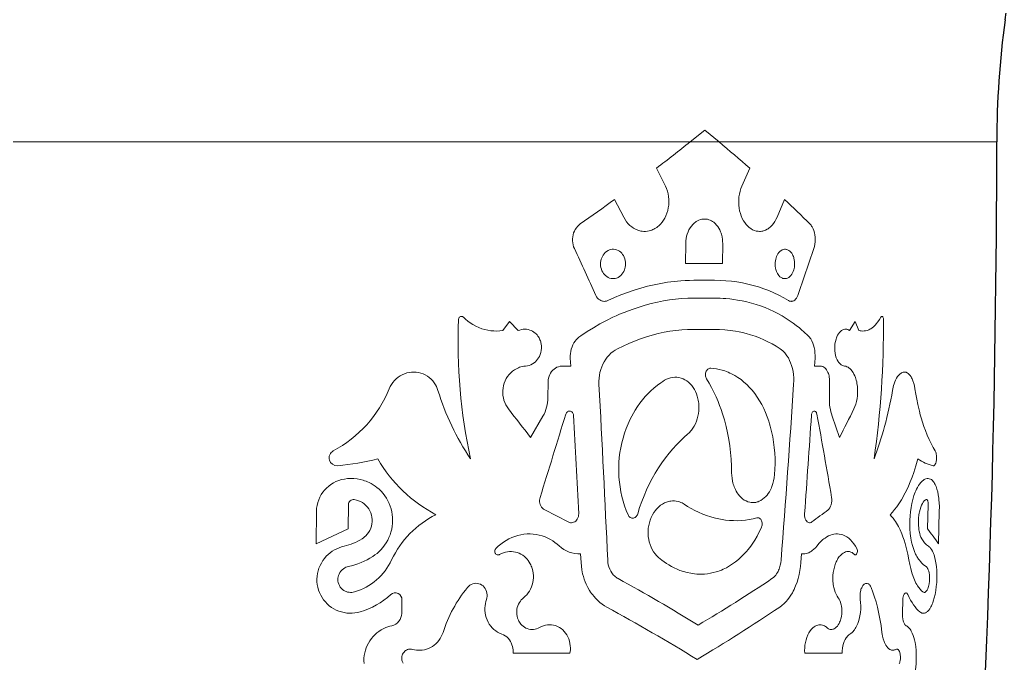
# Model space of a CAD drawing. Extents: x -234 to 800, y -95 to 506.
# Drawn here: x 626.17 to 659.54, y 130.6 to 152.23 of the extents above; entities that cross this region are included whole.
import ezdxf

# ---------------------------------------------------------------- set-up
doc = ezdxf.new("R2010")
doc.units = 0
doc.header["$LTSCALE"] = 7
doc.header["$MEASUREMENT"] = 0
doc.layers.add('3', color=3, linetype='CONTINUOUS', lineweight=30)
doc.layers.add('8', color=252, linetype='CONTINUOUS', lineweight=15)

msp = doc.modelspace()

# ---------------------------------------------------------------- linework, layer by layer
at = {"layer": '3'}
for centre, radius, start, end in [((631.0844, 156.1247), 28.4568, 352.13421, 0), ((688.9912, 148.1247), 30, 172.13421, 180), ((239.9912, 148.1247), 419, 353.02135, 0)]:
    msp.add_arc(centre, radius, start, end, dxfattribs=at)
at = {"layer": '8', "lineweight": 13, "ltscale": 0.015747}
msp.add_line((648.6896, 148.1247), (649.1811, 148.5186), dxfattribs=at)
at = {"layer": '8', "lineweight": 13, "ltscale": 0.015483}
msp.add_line((649.1811, 148.5186), (649.659, 148.1247), dxfattribs=at)
at = {"layer": '8', "lineweight": 13}
msp.add_line((658.9912, 148.1247), (609.4304, 148.1247), dxfattribs=at)
at = {"layer": '8', "lineweight": 13, "ltscale": 0.016747}
msp.add_line((647.8565, 146.6437), (647.5594, 147.2441), dxfattribs=at)
at = {"layer": '8', "lineweight": 13, "ltscale": 0.016413}
msp.add_line((650.694, 147.2441), (650.4285, 146.6437), dxfattribs=at)
at = {"layer": '8', "lineweight": 13, "ltscale": 0.016895}
msp.add_line((646.1493, 146.1934), (646.4594, 145.593), dxfattribs=at)
at = {"layer": '8', "lineweight": 13, "ltscale": 0.01626}
msp.add_line((651.6076, 145.593), (651.8577, 146.1934), dxfattribs=at)
at = {"layer": '8', "lineweight": 13, "ltscale": 0.016974}
for p, q in [((648.5351, 144.0367), (648.5393, 144.7157)), ((649.7833, 144.7157), (649.7789, 144.0367))]:
    msp.add_line(p, q, dxfattribs=at)
at = {"layer": '8', "lineweight": 13, "ltscale": 0.015751}
msp.add_line((649.1652, 144.0367), (648.5351, 144.0367), dxfattribs=at)
at = {"layer": '8', "lineweight": 13, "ltscale": 0.015342}
msp.add_line((649.7789, 144.0367), (649.1652, 144.0367), dxfattribs=at)
at = {"layer": '8', "lineweight": 13, "ltscale": 0.008693}
msp.add_line((649.161, 143.4752), (648.8133, 143.4752), dxfattribs=at)
at = {"layer": '8', "lineweight": 13, "ltscale": 0.008568}
msp.add_line((649.5037, 143.4752), (649.161, 143.4752), dxfattribs=at)
at = {"layer": '8', "lineweight": 13, "ltscale": 0.008692}
msp.add_line((648.8083, 142.8752), (649.156, 142.8752), dxfattribs=at)
at = {"layer": '8', "lineweight": 13, "ltscale": 0.008566}
msp.add_line((649.156, 142.8752), (649.4986, 142.8752), dxfattribs=at)
at = {"layer": '8', "lineweight": 13, "ltscale": 0.009469}
msp.add_line((642.396, 141.787), (642.6165, 142.095), dxfattribs=at)
at = {"layer": '8', "lineweight": 13, "ltscale": 0.010822}
msp.add_line((642.6165, 142.095), (642.9159, 141.7823), dxfattribs=at)
at = {"layer": '8', "lineweight": 13, "ltscale": 0.009093}
msp.add_line((654.0466, 141.7823), (654.2326, 142.095), dxfattribs=at)
at = {"layer": '8', "lineweight": 13, "ltscale": 0.008308}
msp.add_line((654.2326, 142.095), (654.3576, 141.787), dxfattribs=at)
at = {"layer": '8', "lineweight": 13, "ltscale": 0.008688}
msp.add_line((648.7983, 141.8252), (649.1458, 141.8252), dxfattribs=at)
at = {"layer": '8', "lineweight": 13, "ltscale": 0.008562}
msp.add_line((649.1458, 141.8252), (649.4883, 141.8252), dxfattribs=at)
at = {"layer": '8', "lineweight": 13, "ltscale": 0.006665}
msp.add_line((644.6785, 140.5891), (644.6631, 140.8553), dxfattribs=at)
at = {"layer": '8', "lineweight": 13, "ltscale": 0.006667}
msp.add_line((652.8859, 140.8553), (652.8693, 140.5891), dxfattribs=at)
at = {"layer": '8', "lineweight": 13, "ltscale": 0.007196}
msp.add_line((644.3906, 140.5891), (644.6785, 140.5891), dxfattribs=at)
at = {"layer": '8', "lineweight": 13, "ltscale": 0.004987}
msp.add_line((652.8693, 140.5891), (653.0688, 140.5891), dxfattribs=at)
at = {"layer": '8', "lineweight": 13, "ltscale": 0.013482}
msp.add_line((643.911, 139.5235), (643.9169, 140.0628), dxfattribs=at)
at = {"layer": '8', "lineweight": 13, "ltscale": 0.013483}
msp.add_line((653.3758, 140.0628), (653.3668, 139.5235), dxfattribs=at)
at = {"layer": '8', "lineweight": 13, "ltscale": 0.020675}
msp.add_line((643.328, 138.193), (643.7441, 138.9077), dxfattribs=at)
at = {"layer": '8', "lineweight": 13, "ltscale": 0.018912}
msp.add_line((653.4608, 138.9077), (653.7086, 138.193), dxfattribs=at)
at = {"layer": '8', "lineweight": 13, "ltscale": 0.020395}
msp.add_line((637.2073, 135.9369), (637.1987, 135.1211), dxfattribs=at)
at = {"layer": '8', "lineweight": 13, "ltscale": 0.020401}
msp.add_line((656.6633, 135.1211), (656.6863, 135.9369), dxfattribs=at)
at = {"layer": '8', "lineweight": 13, "ltscale": 0.02726}
msp.add_line((636.1241, 134.6194), (636.1348, 135.7097), dxfattribs=at)
at = {"layer": '8', "lineweight": 13, "ltscale": 0.022169}
msp.add_line((644.5908, 135.3495), (643.8042, 135.7588), dxfattribs=at)
at = {"layer": '8', "lineweight": 13, "ltscale": 0.02727}
msp.add_line((657.0613, 135.7097), (657.0293, 134.6194), dxfattribs=at)
at = {"layer": '8', "lineweight": 13, "ltscale": 0.029649}
msp.add_line((637.1987, 135.1211), (636.1241, 134.6194), dxfattribs=at)
at = {"layer": '8', "lineweight": 13, "ltscale": 0.007294}
msp.add_line((645.0238, 133.9908), (645.01, 134.2823), dxfattribs=at)
at = {"layer": '8', "lineweight": 13, "ltscale": 0.007307}
msp.add_line((652.4355, 134.2823), (652.4135, 133.9908), dxfattribs=at)
at = {"layer": '8', "lineweight": 13, "ltscale": 0.011477}
msp.add_line((638.9994, 132.2754), (639.0064, 132.7344), dxfattribs=at)
at = {"layer": '8', "lineweight": 13, "ltscale": 0.011482}
msp.add_line((655.8346, 132.7344), (655.819, 132.2754), dxfattribs=at)
at = {"layer": '8', "lineweight": 13, "ltscale": 0.047811}
msp.add_line((644.6511, 130.9391), (642.7386, 130.9391), dxfattribs=at)
at = {"layer": '8', "lineweight": 13, "ltscale": 0.031445}
msp.add_line((653.798, 130.9391), (652.5402, 130.9391), dxfattribs=at)
at = {"layer": '8', "lineweight": 13}
for points in [[(646.4594, 145.593), (646.5031, 145.5162), (646.5528, 145.4443), (646.6079, 145.378), (646.6648, 145.3212), (646.7257, 145.2705), (646.7903, 145.2265), (646.858, 145.1894), (646.9283, 145.1599), (646.9643, 145.1479), (647.0007, 145.138), (647.0374, 145.1301), (647.0742, 145.1242), (647.1337, 145.1191), (647.1933, 145.1192), (647.2526, 145.1246), (647.3113, 145.1352), (647.3691, 145.151), (647.4043, 145.1634), (647.4389, 145.1777), (647.4735, 145.1941), (647.5074, 145.2125), (647.5722, 145.2543), (647.6043, 145.2786), (647.6353, 145.3046), (647.6941, 145.3617), (647.748, 145.425), (647.7968, 145.4939), (647.8401, 145.5677), (647.8776, 145.6458), (647.9092, 145.7275), (647.936, 145.8171), (647.9557, 145.9093), (647.9683, 146.0032), (647.9738, 146.0981), (647.972, 146.1932), (647.963, 146.2877), (647.9469, 146.3808), (647.9236, 146.4717), (647.8934, 146.5596), (647.8565, 146.6437)], [(650.4285, 146.6437), (650.394, 146.5571), (650.3658, 146.4666), (650.3443, 146.3733), (650.3297, 146.2808), (650.3215, 146.1871), (650.3198, 146.0927), (650.3244, 145.9985), (650.3354, 145.9053), (650.3527, 145.8136), (650.3763, 145.7245), (650.406, 145.6384), (650.4416, 145.5564), (650.4829, 145.4791), (650.5246, 145.4143), (650.5705, 145.3545), (650.6202, 145.3003), (650.6733, 145.2523), (650.7295, 145.2109), (650.7884, 145.1767), (650.8493, 145.15), (650.9105, 145.1316), (650.9415, 145.1254), (650.9727, 145.1211), (651.0144, 145.1185), (651.056, 145.1196), (651.0975, 145.1242), (651.1283, 145.13), (651.1589, 145.1378), (651.219, 145.1592), (651.2771, 145.1882), (651.3067, 145.2064), (651.3357, 145.2266), (651.391, 145.2725), (651.4428, 145.3252), (651.4907, 145.3844), (651.5342, 145.4491), (651.5733, 145.5189), (651.6076, 145.593)], [(648.5393, 144.7157), (648.5428, 144.796), (648.5525, 144.8758), (648.5682, 144.9541), (648.5899, 145.0303), (648.6174, 145.1037), (648.6506, 145.1736), (648.689, 145.2392), (648.7326, 145.2999), (648.7819, 145.3561), (648.8086, 145.3821), (648.8365, 145.4064), (648.8644, 145.4282), (648.8933, 145.448), (648.9387, 145.4747), (648.9856, 145.4967), (649.0338, 145.5138), (649.0828, 145.5259), (649.1281, 145.5324), (649.1736, 145.5346)], [(649.1736, 145.5346), (649.2223, 145.5321), (649.2706, 145.5245), (649.3181, 145.512), (649.3646, 145.4946), (649.4047, 145.4753), (649.4435, 145.4523), (649.4808, 145.4259), (649.5077, 145.4039), (649.5337, 145.3802), (649.5774, 145.3336), (649.6174, 145.2822), (649.6535, 145.2263), (649.6854, 145.1666), (649.713, 145.1035), (649.7281, 145.0627), (649.7413, 145.0209), (649.7624, 144.9349), (649.7762, 144.8465), (649.7817, 144.7813), (649.7833, 144.7157)], [(644.8003, 144.5426), (644.7754, 144.6041), (644.7566, 144.6683), (644.744, 144.7343), (644.7378, 144.8014), (644.7379, 144.869), (644.7444, 144.9361), (644.7573, 145.0022), (644.7759, 145.0654), (644.8004, 145.1261), (644.8305, 145.1837), (644.8659, 145.2374), (644.9061, 145.2867), (644.9508, 145.331), (644.9995, 145.3696)], [(652.7138, 145.3696), (652.7338, 145.3482), (652.7529, 145.3251), (652.7722, 145.2982), (652.7903, 145.2696), (652.8213, 145.2097), (652.8471, 145.1449), (652.8674, 145.076), (652.8823, 145.0042), (652.8918, 144.9267), (652.8953, 144.8481), (652.8926, 144.7693), (652.8837, 144.6914), (652.8687, 144.6155), (652.8478, 144.5426)], [(645.6798, 144.0251), (645.6824, 144.0773), (645.6899, 144.1291), (645.702, 144.1799), (645.7186, 144.2291), (645.7397, 144.2759), (645.7651, 144.3201), (645.8, 144.368), (645.8399, 144.4105), (645.8841, 144.4468), (645.932, 144.4764), (645.9572, 144.4884), (645.983, 144.4986), (646.0261, 144.511), (646.0699, 144.5179), (646.1142, 144.5193), (646.167, 144.5138), (646.2184, 144.5004), (646.2678, 144.4795), (646.3144, 144.4514), (646.3575, 144.4167), (646.3906, 144.3827), (646.4203, 144.3449), (646.4464, 144.3037), (646.4717, 144.2524), (646.4916, 144.1981), (646.5057, 144.1417), (646.5141, 144.0838), (646.5167, 144.0251)], [(651.5456, 144.0251), (651.5479, 144.0772), (651.5539, 144.129), (651.5636, 144.1799), (651.5768, 144.229), (651.5936, 144.2759), (651.6138, 144.3204), (651.6411, 144.3679), (651.6725, 144.4104), (651.7076, 144.447), (651.7458, 144.4768), (651.7659, 144.489), (651.7865, 144.4993), (651.8199, 144.5113), (651.854, 144.518), (651.8883, 144.5193), (651.9225, 144.5151), (651.9434, 144.5099), (651.9638, 144.5026), (651.9843, 144.4931), (652.0043, 144.4816), (652.0416, 144.4532), (652.0759, 144.418), (652.1016, 144.3843), (652.1244, 144.347), (652.1444, 144.3066), (652.1571, 144.2754), (652.1682, 144.243), (652.1781, 144.2076), (652.1862, 144.1712), (652.1964, 144.0988), (652.1994, 144.0251)], [(646.5167, 144.0251), (646.514, 143.9729), (646.5067, 143.9211), (646.4949, 143.8703), (646.4786, 143.8211), (646.4579, 143.7742), (646.433, 143.73), (646.3987, 143.6821), (646.3594, 143.6397), (646.3158, 143.6034), (646.2683, 143.5738), (646.2434, 143.5617), (646.2178, 143.5515), (646.175, 143.5392), (646.1313, 143.5323), (646.0871, 143.5308), (646.0342, 143.5364), (645.9825, 143.5497), (645.9328, 143.5706), (645.8858, 143.5986), (645.8422, 143.6333), (645.8086, 143.6673), (645.7783, 143.7051), (645.7518, 143.7463), (645.7259, 143.7976), (645.7056, 143.8519), (645.691, 143.9083), (645.6824, 143.9663), (645.6798, 144.0251)], [(652.1994, 144.0251), (652.1972, 143.973), (652.1914, 143.9211), (652.182, 143.8703), (652.1692, 143.8212), (652.153, 143.7742), (652.1334, 143.7297), (652.1068, 143.6822), (652.0762, 143.6397), (652.0419, 143.6032), (652.0043, 143.5733), (651.9845, 143.5611), (651.9641, 143.5509), (651.931, 143.5389), (651.8972, 143.5322), (651.8629, 143.5309), (651.8286, 143.535), (651.8078, 143.5403), (651.7873, 143.5475), (651.7664, 143.557), (651.7461, 143.5685), (651.7082, 143.5969), (651.6732, 143.632), (651.6469, 143.6658), (651.6234, 143.703), (651.6027, 143.7434), (651.5894, 143.7751), (651.5778, 143.8082), (651.5677, 143.843), (651.5595, 143.8788), (651.5488, 143.9513), (651.5456, 144.0251)], [(648.8133, 143.4752), (648.6671, 143.4734), (648.5202, 143.4678), (648.3728, 143.4585), (648.2623, 143.4492), (648.1516, 143.4378), (648.0399, 143.4243), (647.9281, 143.4087), (647.7047, 143.3716), (647.481, 143.3264), (647.2572, 143.2733), (647.0335, 143.2124), (646.8102, 143.1437), (646.5875, 143.0675), (646.3657, 142.9837), (646.145, 142.8926), (645.9255, 142.7941)], [(651.9943, 142.7941), (651.8346, 142.8873), (651.6715, 142.9739), (651.5052, 143.0538), (651.3358, 143.1268), (651.1635, 143.193), (650.9883, 143.2522), (650.8104, 143.3046), (650.63, 143.3499), (650.4473, 143.3883), (650.2623, 143.4196), (650.0753, 143.444), (649.8864, 143.4614), (649.6958, 143.4718), (649.5037, 143.4752)], [(645.0142, 141.6122), (645.2257, 141.7509), (645.4399, 141.8822), (645.6567, 142.0061), (645.8757, 142.1224), (646.0968, 142.2309), (646.208, 142.2822), (646.3197, 142.3315), (646.4691, 142.3941), (646.6191, 142.453), (646.7696, 142.5083), (646.9735, 142.577), (647.1779, 142.6388), (647.3826, 142.6937), (647.5876, 142.7414), (647.7924, 142.782), (647.997, 142.8154), (648.2011, 142.8415), (648.4045, 142.8602), (648.607, 142.8714), (648.8083, 142.8752)], [(645.9255, 142.7941), (645.9034, 142.7849), (645.8806, 142.7775), (645.8574, 142.7721), (645.8338, 142.7687), (645.8022, 142.7673), (645.7707, 142.7695), (645.7396, 142.7752), (645.7166, 142.7818), (645.6941, 142.7904), (645.6511, 142.8132), (645.6117, 142.8428), (645.5758, 142.8795), (645.5449, 142.9218), (645.5199, 142.9684)], [(649.4986, 142.8752), (649.6969, 142.8713), (649.7954, 142.8664), (649.8934, 142.8595), (650.0234, 142.8472), (650.1525, 142.8314), (650.2807, 142.8121), (650.4394, 142.7829), (650.5964, 142.7483), (650.7515, 142.7081), (650.9047, 142.6625), (651.0558, 142.6114), (651.2048, 142.5549), (651.3515, 142.493), (651.4959, 142.4257), (651.6378, 142.3532), (651.7772, 142.2754), (651.914, 142.1923), (652.048, 142.1042), (652.1533, 142.03), (652.2568, 141.9527), (652.3584, 141.8722), (652.4335, 141.8098), (652.5074, 141.7456), (652.6521, 141.6122)], [(652.3049, 142.9684), (652.2855, 142.9218), (652.2617, 142.8794), (652.2337, 142.8423), (652.2021, 142.8116), (652.1692, 142.7894), (652.1342, 142.7746), (652.1162, 142.7701), (652.098, 142.7677), (652.0798, 142.7673), (652.0617, 142.769), (652.0273, 142.778), (651.9943, 142.7941)], [(640.9109, 142.1665), (640.9145, 142.1894), (640.923, 142.2109), (640.9358, 142.2295), (640.9524, 142.2447), (640.9718, 142.2555), (640.9928, 142.2614), (641.0146, 142.262), (641.0359, 142.2575), (641.0549, 142.2484), (641.0714, 142.2352)], [(641.0714, 142.2352), (641.1438, 142.167), (641.2201, 142.1034), (641.2999, 142.0447), (641.3931, 141.9851), (641.4895, 141.9324), (641.5888, 141.8868), (641.6908, 141.8484), (641.7892, 141.819), (641.889, 141.7963), (641.99, 141.7804), (642.0916, 141.7716), (642.1934, 141.7697), (642.295, 141.7749), (642.396, 141.787)], [(654.3576, 141.787), (654.3967, 141.7782), (654.4361, 141.7724), (654.4857, 141.7696), (654.5352, 141.7718), (654.5844, 141.7791), (654.633, 141.7912), (654.665, 141.8021), (654.6966, 141.8151), (654.7278, 141.8303), (654.7586, 141.8474), (654.802, 141.8758), (654.8442, 141.9082), (654.8853, 141.9445), (654.9152, 141.9743), (654.9443, 142.006), (655, 142.0754), (655.0523, 142.152), (655.1009, 142.2352)], [(655.1009, 142.2352), (655.1135, 142.2524), (655.1209, 142.2581), (655.1286, 142.2615), (655.1418, 142.2616), (655.1543, 142.2548), (655.1619, 142.2467), (655.1686, 142.2362), (655.1783, 142.2101), (655.1823, 142.1888), (655.1837, 142.1665)], [(642.9159, 141.7823), (642.9695, 141.8037), (643.0247, 141.8191), (643.081, 141.8284), (643.1378, 141.8315), (643.1946, 141.8284), (643.2506, 141.8191), (643.3054, 141.8035), (643.3522, 141.7849), (643.3972, 141.7619), (643.44, 141.7345), (643.4804, 141.7031), (643.5139, 141.672), (643.5451, 141.6381), (643.5737, 141.6016), (643.5933, 141.5727), (643.6114, 141.5427), (643.6281, 141.5108), (643.6431, 141.478), (643.6562, 141.4442), (643.6675, 141.4096), (643.6769, 141.3744), (643.6844, 141.3386), (643.6936, 141.2659), (643.6949, 141.1924), (643.6884, 141.1192), (643.6742, 141.0471), (643.6641, 141.0116), (643.6522, 140.9769), (643.6385, 140.9432), (643.6231, 140.9105), (643.5965, 140.8631), (643.5663, 140.8185), (643.5325, 140.7769), (643.4954, 140.7388), (643.4466, 140.6977), (643.394, 140.6626), (643.3382, 140.634), (643.2798, 140.6122), (643.2195, 140.5975), (643.1581, 140.59)], [(653.8742, 140.59), (653.8381, 140.5969), (653.8028, 140.6102), (653.7685, 140.6297), (653.7359, 140.655), (653.7155, 140.6746), (653.6961, 140.6962), (653.6769, 140.7209), (653.6589, 140.7475), (653.6271, 140.8051), (653.5989, 140.8722), (653.5765, 140.9446), (653.56, 141.0209), (653.5497, 141.1), (653.5454, 141.1805), (653.5474, 141.2614), (653.5554, 141.3415), (653.5695, 141.4196), (653.5909, 141.4991), (653.604, 141.5372), (653.6188, 141.5738), (653.6438, 141.6258), (653.6721, 141.6735), (653.7035, 141.7162), (653.7376, 141.7531), (653.7579, 141.7712), (653.7789, 141.787), (653.799, 141.7998), (653.8196, 141.8105), (653.8523, 141.8229), (653.8854, 141.8299), (653.9187, 141.8314), (653.9517, 141.8273), (653.9844, 141.8177), (654.0162, 141.8026), (654.0466, 141.7823)], [(644.6631, 140.8553), (644.6618, 140.9324), (644.6671, 141.0094), (644.6787, 141.0856), (644.6967, 141.1603), (644.7209, 141.2329), (644.7511, 141.3027), (644.7869, 141.3691), (644.8223, 141.4231), (644.8616, 141.4739), (644.9045, 141.5209), (644.9507, 141.5639), (644.9819, 141.589), (645.0142, 141.6122)], [(646.2447, 141.1717), (646.4367, 141.266), (646.6303, 141.3534), (646.8253, 141.4337), (647.0214, 141.5069), (647.2184, 141.5728), (647.416, 141.6313), (647.6141, 141.6823), (647.8124, 141.7257), (648.0107, 141.7613), (648.2086, 141.7892), (648.406, 141.8092), (648.6027, 141.8212), (648.7006, 141.8242), (648.7983, 141.8252)], [(649.4883, 141.8252), (649.6731, 141.8214), (649.8564, 141.8097), (650.038, 141.7903), (650.1281, 141.7776), (650.2177, 141.7631), (650.3363, 141.7406), (650.4539, 141.7146), (650.5704, 141.6852), (650.7216, 141.6414), (650.8707, 141.5916), (651.0176, 141.536), (651.1622, 141.4746), (651.3043, 141.4073), (651.4438, 141.3344), (651.5807, 141.2558), (651.7148, 141.1717)], [(652.6521, 141.6122), (652.6756, 141.5882), (652.698, 141.5622), (652.7201, 141.5334), (652.7409, 141.5027), (652.7782, 141.4375), (652.8102, 141.3668), (652.8368, 141.2914), (652.858, 141.2123), (652.8742, 141.1263), (652.8843, 141.0384), (652.8883, 140.9488), (652.8859, 140.8553)], [(645.6253, 139.9872), (645.6235, 140.0858), (645.6286, 140.1844), (645.6407, 140.2823), (645.6596, 140.3788), (645.6854, 140.4734), (645.7177, 140.5654), (645.7565, 140.6542), (645.8014, 140.7392), (645.8523, 140.8198), (645.9067, 140.8929), (645.9661, 140.9609), (646.03, 141.0232), (646.0981, 141.0794), (646.1698, 141.129), (646.2447, 141.1717)], [(651.7148, 141.1717), (651.7573, 141.1415), (651.7982, 141.1076), (651.8373, 141.0703), (651.8655, 141.0402), (651.8926, 141.0082), (651.9433, 140.9394), (651.9893, 140.8645), (652.0304, 140.7842), (652.0663, 140.6994), (652.0987, 140.605), (652.1252, 140.5069), (652.1456, 140.4059), (652.16, 140.3027), (652.1682, 140.198), (652.1704, 140.0926), (652.1666, 139.9872)], [(643.1581, 140.59), (643.1033, 140.5846), (643.049, 140.5751), (642.9954, 140.5616), (642.9584, 140.5497), (642.922, 140.5359), (642.8512, 140.5027), (642.7836, 140.4624), (642.7197, 140.4153), (642.6603, 140.3619), (642.6058, 140.3026), (642.5567, 140.2382), (642.5129, 140.168), (642.4754, 140.0937), (642.4448, 140.016), (642.4211, 139.9356), (642.4047, 139.8531), (642.3957, 139.7695), (642.3942, 139.6854), (642.4002, 139.6022), (642.4134, 139.5201), (642.4339, 139.4397), (642.4615, 139.3619), (642.4958, 139.2873), (642.5367, 139.2166), (642.5836, 139.1505)], [(643.9169, 140.0628), (643.9209, 140.1251), (643.9316, 140.187), (643.9487, 140.2471), (643.9719, 140.3043), (644.0008, 140.3578), (644.0353, 140.4073), (644.0747, 140.4521), (644.1185, 140.4914), (644.1654, 140.5242), (644.2154, 140.5507), (644.2679, 140.5706), (644.3218, 140.5834), (644.3562, 140.5877), (644.3906, 140.5891)], [(649.2418, 140.1631), (649.2275, 140.1906), (649.2165, 140.2207), (649.2093, 140.2523), (649.2058, 140.2857), (649.2063, 140.3197), (649.2107, 140.3531), (649.2189, 140.3852), (649.2309, 140.4156), (649.2464, 140.4435), (649.2645, 140.4672), (649.2854, 140.4874), (649.3085, 140.5031), (649.3314, 140.5134), (649.3554, 140.5191), (649.3797, 140.52)], [(649.3797, 140.52), (649.4768, 140.5115), (649.5732, 140.4979), (649.6687, 140.4791), (649.763, 140.4551), (649.8561, 140.4261), (649.9135, 140.4054), (649.9703, 140.3828), (650.0265, 140.3583), (650.0821, 140.3318), (650.191, 140.2733), (650.2968, 140.2074), (650.3993, 140.1345), (650.4983, 140.0546), (650.5934, 139.9682), (650.6847, 139.8754), (650.7717, 139.7767), (650.8597, 139.6653), (650.9427, 139.5479), (651.0206, 139.4247), (651.0933, 139.2963), (651.1607, 139.1629), (651.2228, 139.025), (651.2794, 138.883), (651.3306, 138.7373), (651.3573, 138.6525), (651.3823, 138.5667), (651.4269, 138.3924), (651.4643, 138.2149), (651.4945, 138.0347), (651.5175, 137.8525), (651.5334, 137.6688), (651.5421, 137.4839), (651.5437, 137.3035), (651.5386, 137.1229), (651.5268, 136.9427)], [(653.0688, 140.5891), (653.1061, 140.5855), (653.1426, 140.5746), (653.1778, 140.5568), (653.2109, 140.5326), (653.2428, 140.5013), (653.2718, 140.4639), (653.2977, 140.4215), (653.3198, 140.3752), (653.3332, 140.3407), (653.3448, 140.3046), (653.3547, 140.2667), (653.3627, 140.2277), (653.373, 140.1484), (653.3754, 140.1057), (653.3758, 140.0628)], [(654.1908, 139.1505), (654.2258, 139.2303), (654.2553, 139.3157), (654.2791, 139.4054), (654.2972, 139.4985), (654.3094, 139.5938), (654.3158, 139.6903), (654.3161, 139.7982), (654.309, 139.9054), (654.2945, 140.0103), (654.2845, 140.0618), (654.2725, 140.1123), (654.259, 140.1607), (654.2436, 140.2076), (654.2201, 140.2679), (654.1936, 140.3246), (654.164, 140.3772), (654.124, 140.4349), (654.1025, 140.4609), (654.08, 140.4849), (654.0567, 140.5066), (654.0326, 140.526), (653.9948, 140.5507), (653.9557, 140.5698), (653.9154, 140.5829), (653.8742, 140.59)], [(638.5784, 139.8297), (638.6132, 139.9051), (638.6545, 139.9769), (638.7022, 140.0446), (638.7557, 140.1075), (638.8146, 140.1652), (638.8783, 140.217), (638.9464, 140.2627), (639.0181, 140.3019), (639.0925, 140.3339), (639.1692, 140.3589), (639.2478, 140.3767), (639.3275, 140.387), (639.4076, 140.3899), (639.4876, 140.3852), (639.5667, 140.3729), (639.6443, 140.3533), (639.7197, 140.3263), (639.7923, 140.2923), (639.8614, 140.2515), (639.9265, 140.2043), (639.987, 140.1511), (640.0424, 140.0922), (640.0923, 140.0282), (640.1363, 139.9596), (640.1678, 139.8999), (640.1949, 139.8378), (640.2172, 139.7738)], [(647.8284, 140.112), (647.8939, 140.1479), (647.9617, 140.1767), (648.0312, 140.1981), (648.1018, 140.212), (648.1729, 140.2182), (648.244, 140.2164), (648.3144, 140.2069), (648.3835, 140.1896), (648.4508, 140.1647), (648.5157, 140.1325), (648.5777, 140.0933), (648.6365, 140.0475), (648.6916, 139.9955), (648.7426, 139.9378), (648.7898, 139.8741), (648.8323, 139.8056), (648.8698, 139.7329), (648.9022, 139.6565), (648.9293, 139.577), (648.9511, 139.4949), (648.9616, 139.4447), (648.9701, 139.3939), (648.9766, 139.3426), (648.9811, 139.291), (648.9842, 139.1872), (648.9794, 139.0834), (648.9688, 138.9937), (648.9522, 138.9052), (648.9297, 138.8187), (648.9015, 138.7346), (648.8677, 138.6536), (648.8283, 138.5764), (648.7836, 138.5035), (648.7321, 138.4334), (648.7044, 138.4005), (648.6755, 138.3693), (648.6455, 138.3397), (648.6145, 138.312)], [(650.0839, 137.0036), (650.0788, 137.2304), (650.0664, 137.4567), (650.0468, 137.6819), (650.0199, 137.9058), (649.9857, 138.1279), (649.9441, 138.3478), (649.8953, 138.5652), (649.8391, 138.7797), (649.8082, 138.8856), (649.7755, 138.9907), (649.7291, 139.1294), (649.6794, 139.2662), (649.6265, 139.4011), (649.5588, 139.5603), (649.4864, 139.7162), (649.4095, 139.8689), (649.3279, 140.0179), (649.2418, 140.1631)], [(655.4883, 139.7738), (655.4992, 139.831), (655.512, 139.8869), (655.5263, 139.9406), (655.5425, 139.9927), (655.5668, 140.0596), (655.5942, 140.1224), (655.6243, 140.1803), (655.6613, 140.2387), (655.7012, 140.289), (655.7221, 140.3107), (655.7436, 140.3301), (655.7655, 140.3468), (655.7877, 140.3609), (655.8265, 140.3788), (655.846, 140.3846), (655.8656, 140.3883), (655.8918, 140.3899), (655.9177, 140.3877), (655.9433, 140.3818), (655.9623, 140.3748), (655.9809, 140.3658), (656.016, 140.3426), (656.0493, 140.3122), (656.0807, 140.2751), (656.1099, 140.2318), (656.128, 140.1998), (656.1451, 140.1656), (656.1757, 140.0912), (656.2017, 140.0098), (656.2232, 139.9219), (656.2398, 139.8297)], [(646.6022, 135.5906), (646.5409, 135.7393), (646.4861, 135.8915), (646.4378, 136.0467), (646.3961, 136.2046), (646.3611, 136.3649), (646.333, 136.527), (646.3118, 136.6907), (646.2976, 136.8555), (646.2903, 137.021), (646.29, 137.1868), (646.2967, 137.3526), (646.3103, 137.5179), (646.3309, 137.6823), (646.3584, 137.8455), (646.3927, 138.0071), (646.4337, 138.1666), (646.4843, 138.3325), (646.5421, 138.4953), (646.607, 138.6545), (646.6421, 138.7326), (646.6788, 138.8097), (646.7305, 138.9107), (646.7851, 139.0095), (646.8425, 139.1062), (646.9204, 139.2269), (647.0028, 139.3435), (647.0894, 139.4556), (647.1802, 139.5629), (647.2748, 139.6653), (647.3731, 139.7624), (647.4748, 139.854), (647.5893, 139.9472), (647.7072, 140.0333), (647.7674, 140.0736), (647.8284, 140.112)], [(656.2398, 139.8297), (656.2688, 139.651), (656.3013, 139.4751), (656.3371, 139.3025), (656.3919, 139.0701), (656.4216, 138.9568), (656.4528, 138.8458), (656.4965, 138.7014), (656.5427, 138.5615), (656.5913, 138.4263), (656.6524, 138.271), (656.7165, 138.1239), (656.7832, 137.9856), (656.8524, 137.8568), (656.9236, 137.7382)], [(644.51, 138.9745), (644.5203, 139.0003), (644.5348, 139.0239), (644.5528, 139.0443), (644.5734, 139.0602), (644.5962, 139.0716), (644.6206, 139.0781), (644.6455, 139.0793), (644.67, 139.0755), (644.693, 139.0667), (644.7145, 139.0529), (644.7335, 139.0348), (644.7491, 139.0133), (644.7604, 138.9899), (644.7679, 138.9645), (644.7714, 138.9382)], [(652.7636, 138.9382), (652.7699, 138.979), (652.776, 138.9992), (652.7837, 139.0181), (652.7925, 139.0342), (652.8025, 139.0482), (652.8199, 139.0649), (652.8396, 139.0758), (652.8601, 139.0796), (652.8707, 139.0787), (652.8812, 139.0757), (652.9011, 139.0641), (652.9117, 139.0541), (652.9213, 139.042), (652.9304, 139.0266), (652.9379, 139.0095), (652.9475, 138.9745)], [(648.6145, 138.312), (648.4817, 138.1948), (648.3519, 138.071), (648.2256, 137.9412), (648.1031, 137.8058), (647.9848, 137.6652), (647.8598, 137.5049), (647.74, 137.3387), (647.6256, 137.1668), (647.5169, 136.9895), (647.414, 136.8073), (647.3171, 136.6203), (647.2265, 136.429), (647.1422, 136.2336), (647.0644, 136.0346), (646.9934, 135.8322), (646.9291, 135.6267)], [(656.9236, 137.7382), (656.9339, 137.7193), (656.9429, 137.6965), (656.9513, 137.6684), (656.9579, 137.6377), (656.9658, 137.5748), (656.9674, 137.5037), (656.962, 137.4328), (656.957, 137.4001), (656.9502, 137.3684), (656.9386, 137.3288), (656.9245, 137.2946), (656.9082, 137.2681), (656.8924, 137.2519), (656.8841, 137.2466), (656.8755, 137.2432), (656.867, 137.2419), (656.8585, 137.2427)], [(656.3414, 137.4676), (656.2765, 137.2394), (656.2417, 137.1277), (656.2054, 137.018), (656.1479, 136.8569), (656.0868, 136.7005), (656.0221, 136.5491), (655.9538, 136.4031), (655.8736, 136.2476), (655.8307, 136.1708), (655.7866, 136.096), (655.7437, 136.0271), (655.6997, 135.9601), (655.6299, 135.861), (655.5577, 135.767), (655.483, 135.6783), (655.406, 135.5951)], [(651.5268, 136.9427), (651.5146, 136.8397), (651.4955, 136.7383), (651.4696, 136.6396), (651.4369, 136.5444), (651.4178, 136.4977), (651.397, 136.4524), (651.3753, 136.4097), (651.3521, 136.3686), (651.3139, 136.309), (651.2725, 136.2535), (651.228, 136.2025), (651.1805, 136.1565), (651.1255, 136.1121), (651.0677, 136.0746), (651.0076, 136.0445), (650.9768, 136.0322), (650.9456, 136.022), (650.895, 136.0097), (650.8438, 136.0026), (650.7923, 136.0008), (650.7409, 136.0042), (650.6897, 136.0129), (650.628, 136.0306), (650.5678, 136.0557), (650.5096, 136.0881), (650.4538, 136.1274), (650.4009, 136.173), (650.3512, 136.2246), (650.3051, 136.2817), (650.2708, 136.3313), (650.2391, 136.3839), (650.2101, 136.4392), (650.1902, 136.4822), (650.172, 136.5264), (650.1552, 136.5724), (650.1401, 136.6194), (650.1265, 136.6685), (650.1147, 136.7186), (650.0969, 136.8198), (650.0874, 136.9114), (650.0839, 137.0036)], [(637.0755, 136.7938), (637.1808, 136.8067), (637.2866, 136.8118), (637.3924, 136.8091), (637.4975, 136.7984), (637.6014, 136.78), (637.7035, 136.7537), (637.7538, 136.7377), (637.8033, 136.7198), (637.8522, 136.7001), (637.9002, 136.6785), (637.9706, 136.6427), (638.0389, 136.6029), (638.1048, 136.5593), (638.1681, 136.5119), (638.2419, 136.4489), (638.3111, 136.3807), (638.3755, 136.3078), (638.4346, 136.2305), (638.4883, 136.149), (638.5361, 136.064), (638.578, 135.9756), (638.6137, 135.8844), (638.6431, 135.7908), (638.6659, 135.6953), (638.6822, 135.5983), (638.6918, 135.5003), (638.6947, 135.4014), (638.6907, 135.3024), (638.6801, 135.2039), (638.6627, 135.1064), (638.6388, 135.0103), (638.6083, 134.916), (638.5716, 134.8241), (638.5287, 134.7351), (638.4798, 134.6492), (638.4253, 134.567), (638.3653, 134.4888), (638.3001, 134.4149), (638.2374, 134.3526), (638.1709, 134.2942), (638.1011, 134.2402), (638.0281, 134.1907)], [(656.3068, 134.1907), (656.2847, 134.2291), (656.2636, 134.2699), (656.2242, 134.3585), (656.1889, 134.4552), (656.1578, 134.5589), (656.1312, 134.6684), (656.1171, 134.738), (656.1048, 134.8091), (656.0939, 134.8846), (656.0848, 134.9612), (656.0726, 135.1143), (656.0677, 135.2594), (656.0692, 135.4055), (656.0771, 135.5515), (656.0912, 135.6962), (656.1116, 135.8384), (656.138, 135.9767), (656.1704, 136.1099), (656.2085, 136.2366), (656.2494, 136.3482), (656.2716, 136.4009), (656.2949, 136.4513), (656.3276, 136.5147), (656.3621, 136.5732), (656.3981, 136.6264), (656.4403, 136.6791), (656.484, 136.7239), (656.5288, 136.76), (656.5515, 136.7746), (656.5743, 136.7869), (656.6122, 136.8019), (656.6501, 136.8102), (656.6877, 136.8116), (656.7248, 136.8061), (656.7611, 136.7938)], [(656.7611, 136.7938), (656.7947, 136.7748), (656.827, 136.7482), (656.8575, 136.7144), (656.8863, 136.6739), (656.9044, 136.6434), (656.9215, 136.6104), (656.9529, 136.5373), (656.9815, 136.4518), (657.0057, 136.3588), (657.0256, 136.2594), (657.0412, 136.1549), (657.0492, 136.0831), (657.0553, 136.0099), (657.0619, 135.8607), (657.0613, 135.7097)], [(643.8042, 135.7588), (643.7658, 135.7826), (643.7308, 135.8127), (643.7, 135.8483), (643.6743, 135.8882), (643.6541, 135.9322), (643.6399, 135.9791), (643.6322, 136.0279), (643.6308, 136.0781), (643.636, 136.1282), (643.6476, 136.1765)], [(653.4412, 136.1765), (653.448, 136.1157), (653.448, 136.0529), (653.4414, 135.9905), (653.4284, 135.9311), (653.4102, 135.8788), (653.3863, 135.8311), (653.3722, 135.8095), (653.357, 135.79), (653.3412, 135.7731), (653.3244, 135.7588)], [(637.6647, 134.7825), (637.7094, 134.813), (637.7517, 134.847), (637.7915, 134.884), (637.8421, 134.9404), (637.8867, 135.0018), (637.9247, 135.0676), (637.9557, 135.137), (637.9794, 135.2093), (637.9954, 135.2838), (638.0036, 135.3594), (638.0038, 135.4353), (637.9962, 135.5107), (637.9807, 135.5847), (637.9576, 135.6566), (637.927, 135.7255), (637.8895, 135.7908), (637.8453, 135.8515), (637.7952, 135.9068), (637.7397, 135.9564), (637.6793, 135.9998), (637.6148, 136.0366), (637.5467, 136.0664), (637.4759, 136.0889), (637.4031, 136.1038)], [(647.6239, 134.1604), (647.5933, 134.1883), (647.5639, 134.2179), (647.5087, 134.282), (647.4586, 134.3519), (647.4141, 134.4271), (647.3754, 134.5069), (647.3429, 134.5905), (647.3166, 134.6773), (647.2968, 134.7666), (647.2837, 134.8577), (647.2771, 134.9498), (647.2773, 135.0448), (647.2845, 135.1396), (647.2986, 135.2334), (647.3196, 135.3256), (647.3473, 135.4154), (647.3814, 135.5021), (647.4219, 135.585), (647.4684, 135.6634), (647.5205, 135.7366), (647.5486, 135.771), (647.578, 135.8039), (647.6349, 135.86), (647.6956, 135.91), (647.7596, 135.9535), (647.8263, 135.9902), (647.8953, 136.0196), (647.966, 136.0413), (648.0018, 136.0492), (648.0378, 136.0552), (648.0995, 136.0607), (648.1614, 136.0602), (648.2228, 136.0538), (648.2835, 136.0413), (648.3308, 136.0273), (648.3773, 136.0096), (648.4226, 135.9884), (648.4556, 135.9702), (648.4878, 135.9502)], [(648.4878, 135.9502), (648.6061, 135.8753), (648.7261, 135.8054), (648.8475, 135.7406), (648.9702, 135.6811), (649.1194, 135.6165), (649.2699, 135.5598), (649.3456, 135.5345), (649.4215, 135.5112), (649.5358, 135.4802), (649.6504, 135.4538), (649.7652, 135.4321), (649.8801, 135.4151), (650.014, 135.4014), (650.1477, 135.3943), (650.2809, 135.3938), (650.4134, 135.4), (650.545, 135.4128), (650.6756, 135.4322), (650.805, 135.4583), (650.9329, 135.491)], [(656.6172, 136.1038), (656.601, 136.0962), (656.585, 136.0863), (656.5679, 136.0729), (656.5512, 136.0569), (656.5202, 136.0194), (656.4912, 135.9738), (656.4614, 135.9141), (656.4349, 135.847), (656.4121, 135.7737), (656.393, 135.6956), (656.3825, 135.6415), (656.3738, 135.5861), (656.3617, 135.4728), (656.357, 135.3581), (656.3593, 135.2483), (656.3685, 135.1406), (656.3758, 135.0883), (656.3847, 135.0375), (656.4013, 134.9647), (656.4216, 134.897), (656.4456, 134.8359), (656.4729, 134.7825)], [(656.6863, 135.9369), (656.6856, 135.9757), (656.6815, 136.013), (656.6765, 136.0373), (656.6697, 136.0595), (656.6618, 136.0773), (656.6526, 136.0912), (656.6415, 136.1012), (656.6295, 136.1056), (656.6172, 136.1038)], [(644.9446, 135.6293), (644.9434, 135.5822), (644.9353, 135.5351), (644.9203, 135.4896), (644.8992, 135.4476), (644.8725, 135.4107), (644.8435, 135.3816), (644.8105, 135.3577), (644.7743, 135.3398), (644.7362, 135.3284), (644.7024, 135.3241), (644.6684, 135.3254), (644.6351, 135.3319), (644.6125, 135.3395), (644.5908, 135.3495)], [(646.9291, 135.6267), (646.9177, 135.5956), (646.9023, 135.5666), (646.8834, 135.5408), (646.8619, 135.5192), (646.8377, 135.5015), (646.8115, 135.4886), (646.7846, 135.481), (646.7568, 135.4784), (646.7292, 135.4811), (646.7025, 135.4888), (646.6771, 135.5016), (646.6538, 135.5188), (646.6335, 135.5396), (646.6162, 135.5638), (646.6022, 135.5906)], [(650.9329, 135.491), (650.9558, 135.4948), (650.9789, 135.4936), (651.0012, 135.4873), (651.0226, 135.4759), (651.0424, 135.46), (651.0599, 135.44), (651.0753, 135.4157), (651.0878, 135.3883), (651.0972, 135.3586), (651.1039, 135.3221), (651.1061, 135.2843), (651.1038, 135.2464), (651.097, 135.2094), (651.0902, 135.1862), (651.0816, 135.1641)], [(652.7756, 135.3495), (652.7503, 135.3347), (652.7232, 135.3262), (652.6955, 135.3245), (652.6683, 135.3297), (652.6422, 135.3417), (652.618, 135.3602), (652.5962, 135.3844), (652.5772, 135.4135), (652.5664, 135.4349), (652.5571, 135.4576), (652.5431, 135.5061), (652.5354, 135.5573), (652.5339, 135.6099), (652.5349, 135.6293)], [(655.406, 135.5951), (655.4573, 135.5392), (655.5069, 135.4792), (655.5545, 135.415), (655.5891, 135.3644), (655.6225, 135.3116), (655.6862, 135.2), (655.7454, 135.0809), (655.8002, 134.9547), (655.8408, 134.8492), (655.8786, 134.7399), (655.9135, 134.6272), (655.9379, 134.5405), (655.9606, 134.4522), (656.0015, 134.271), (656.0376, 134.0759)], [(651.0816, 135.1641), (651.0129, 135.0169), (650.9384, 134.8744), (650.8583, 134.7373), (650.7725, 134.6058), (650.7276, 134.5423), (650.6812, 134.4803), (650.6338, 134.4202), (650.585, 134.3619), (650.4984, 134.2658), (650.4081, 134.1752), (650.3143, 134.0903), (650.2173, 134.0114), (650.1171, 133.9388), (650.014, 133.8726), (649.9082, 133.8131), (649.7953, 133.7584), (649.7379, 133.7339), (649.6799, 133.7114), (649.6215, 133.6908), (649.5627, 133.6722), (649.4674, 133.6465), (649.3712, 133.626), (649.2742, 133.6107), (649.1765, 133.6006), (649.0783, 133.5957), (648.9963, 133.5956), (648.9141, 133.5992), (648.8319, 133.6063), (648.7704, 133.6141), (648.7089, 133.6238), (648.5864, 133.6493), (648.4648, 133.6827), (648.3445, 133.7239), (648.2492, 133.7624), (648.155, 133.8057), (648.0622, 133.8538), (647.9709, 133.9064), (647.8911, 133.9569), (647.8128, 134.0109), (647.736, 134.0683), (647.6795, 134.1135), (647.6239, 134.1604)], [(644.2905, 134.5464), (644.2209, 134.6084), (644.1479, 134.6658), (644.0719, 134.7184), (643.993, 134.766), (643.9117, 134.8083), (643.817, 134.8498), (643.7197, 134.8842), (643.6203, 134.9115), (643.5192, 134.9314), (643.4168, 134.9441), (643.3137, 134.9494), (643.2101, 134.9473), (643.1067, 134.9378), (643.0038, 134.921), (642.9004, 134.8966), (642.7984, 134.865), (642.6984, 134.8262), (642.6006, 134.7806), (642.5056, 134.7282), (642.4138, 134.6694), (642.3255, 134.6044), (642.2411, 134.5335), (642.161, 134.457)], [(654.2918, 134.457), (654.2442, 134.5399), (654.1926, 134.6168), (654.1372, 134.6869), (654.0784, 134.7497), (654.0475, 134.7784), (654.0158, 134.805), (653.9843, 134.8289), (653.952, 134.8507), (653.9074, 134.8769), (653.8617, 134.8992), (653.8151, 134.9175), (653.7581, 134.9341), (653.7, 134.9447), (653.6413, 134.9493), (653.5821, 134.9479), (653.5226, 134.9405), (653.4613, 134.9266), (653.4003, 134.9065), (653.3399, 134.8804), (653.2803, 134.8483), (653.2218, 134.8107), (653.1858, 134.7844), (653.1505, 134.756), (653.0816, 134.6934), (653.0156, 134.6234), (652.9528, 134.5464)], [(637.6026, 132.3282), (637.514, 132.3057), (637.424, 132.2904), (637.3331, 132.2824), (637.2418, 132.2818), (637.1508, 132.2885), (637.0606, 132.3026), (636.9718, 132.3239), (636.8849, 132.3523), (636.8001, 132.3879), (636.7183, 132.4303), (636.6402, 132.4793), (636.5663, 132.5345), (636.4971, 132.5957), (636.433, 132.6623), (636.3746, 132.7341), (636.3221, 132.8104), (636.2759, 132.8913), (636.2366, 132.9758), (636.2043, 133.0633), (636.1794, 133.1533), (636.162, 133.2452), (636.1523, 133.3382), (636.1503, 133.4318), (636.1561, 133.5253), (636.1696, 133.6182), (636.1908, 133.7098), (636.2194, 133.7994), (636.2553, 133.8863), (636.2982, 133.97), (636.3477, 134.0499), (636.4035, 134.1255), (636.4651, 134.1964), (636.5275, 134.2576), (636.5942, 134.314), (636.6648, 134.3652), (636.7389, 134.4109), (636.8162, 134.451), (636.8961, 134.4852), (636.9782, 134.5132), (637.0621, 134.535)], [(652.9528, 134.5464), (652.9027, 134.4863), (652.8493, 134.4327), (652.7928, 134.3863), (652.7632, 134.3658), (652.733, 134.3474), (652.7029, 134.3313), (652.6722, 134.3174), (652.6303, 134.3019), (652.5877, 134.2905), (652.5447, 134.283), (652.4901, 134.2794), (652.4355, 134.2823)], [(656.6944, 134.535), (656.7127, 134.5227), (656.7305, 134.5081), (656.7494, 134.4899), (656.7676, 134.4691), (656.8008, 134.4228), (656.8314, 134.3684), (656.8496, 134.3296), (656.8667, 134.288), (656.8836, 134.2408), (656.8992, 134.1909), (656.9252, 134.088), (656.9461, 133.9781), (656.9631, 133.8515), (656.9741, 133.7199), (656.9793, 133.585), (656.9787, 133.4482), (656.9724, 133.3112), (656.9605, 133.1756), (656.943, 133.0428), (656.9199, 132.9144), (656.8924, 132.7966), (656.8597, 132.6859), (656.8411, 132.6327), (656.8211, 132.5822), (656.8007, 132.5364), (656.7792, 132.4935), (656.7441, 132.4343), (656.7068, 132.3835), (656.6868, 132.3611), (656.6663, 132.3412), (656.6464, 132.3249), (656.6262, 132.311), (656.608, 132.3009), (656.5897, 132.2928), (656.565, 132.2853), (656.5402, 132.2816), (656.5153, 132.2816), (656.4972, 132.2841), (656.4791, 132.2885), (656.4601, 132.2954), (656.4414, 132.3044), (656.4055, 132.3282)], [(642.161, 134.457), (642.147, 134.4399), (642.136, 134.4202), (642.1285, 134.399), (642.1246, 134.3754), (642.1249, 134.3515), (642.1295, 134.3282), (642.1381, 134.3067), (642.1504, 134.2872), (642.1659, 134.2707), (642.184, 134.2579), (642.2041, 134.2491), (642.2256, 134.2447), (642.2477, 134.2448), (642.2694, 134.2494), (642.2896, 134.2583)], [(642.2896, 134.2583), (642.3514, 134.2898), (642.4153, 134.3155), (642.4809, 134.3353), (642.5478, 134.3489), (642.6153, 134.3562), (642.6831, 134.3571), (642.7505, 134.3517), (642.8169, 134.3399), (642.8819, 134.3219), (642.9451, 134.2978), (643.006, 134.2678), (643.0641, 134.2321), (643.1189, 134.191), (643.1702, 134.1448), (643.2123, 134.0999), (643.2511, 134.0516), (643.2864, 134.0002), (643.3178, 133.9459), (643.3366, 133.9084), (643.3536, 133.8699), (643.3689, 133.8304), (643.3823, 133.79), (643.4034, 133.7074), (643.4161, 133.6302), (643.4223, 133.552), (643.422, 133.4734), (643.4153, 133.395), (643.4022, 133.3175), (643.3827, 133.2415), (643.3572, 133.1676), (643.3256, 133.0963), (643.2883, 133.0284), (643.2456, 132.9644), (643.1986, 132.9058), (643.1469, 132.8519), (643.0911, 132.8033)], [(653.6656, 132.8033), (653.6274, 132.8608), (653.5933, 132.9247), (653.5635, 132.9941), (653.5384, 133.0681), (653.518, 133.146), (653.5078, 133.1952), (653.4995, 133.2454), (653.4928, 133.2982), (653.488, 133.3516), (653.4845, 133.4576), (653.4879, 133.5542), (653.4974, 133.6502), (653.5131, 133.7447), (653.5349, 133.8365), (653.5626, 133.9247), (653.596, 134.008), (653.6155, 134.049), (653.6364, 134.0881), (653.657, 134.1227), (653.6788, 134.1555), (653.7015, 134.1861), (653.7251, 134.2146), (653.7582, 134.2492), (653.7927, 134.2795), (653.8285, 134.3052), (653.8699, 134.3283), (653.9123, 134.3448), (653.9551, 134.3546), (653.9981, 134.3575), (654.0432, 134.3528), (654.0873, 134.3402), (654.13, 134.3201), (654.1709, 134.2926), (654.2094, 134.2583)], [(654.2094, 134.2583), (654.2222, 134.2486), (654.2363, 134.2443), (654.2506, 134.2456), (654.2593, 134.2493), (654.2677, 134.2551), (654.283, 134.2725), (654.2952, 134.2952), (654.305, 134.3273), (654.3095, 134.3621), (654.3087, 134.3963), (654.3028, 134.4288), (654.2918, 134.457)], [(656.6167, 133.8515), (656.5678, 133.8844), (656.5194, 133.9241), (656.4717, 133.9704), (656.425, 134.0229), (656.3945, 134.0612), (656.3646, 134.102), (656.3068, 134.1907)], [(637.2051, 133.8515), (637.1654, 133.8407), (637.1268, 133.8264), (637.0896, 133.8084), (637.0407, 133.7778), (636.996, 133.7412), (636.9565, 133.6991), (636.9226, 133.6522), (636.895, 133.6011), (636.8772, 133.5561), (636.8644, 133.5095), (636.8568, 133.4618), (636.8545, 133.4136), (636.8574, 133.3653), (636.8656, 133.318), (636.8821, 133.2629), (636.9058, 133.2107), (636.936, 133.162), (636.9723, 133.1179), (637.014, 133.079), (637.0522, 133.0511), (637.0934, 133.0275), (637.1368, 133.0086), (637.1818, 132.9945), (637.228, 132.9854), (637.275, 132.9814), (637.3219, 132.9824), (637.3684, 132.9884), (637.4139, 132.9993)], [(645.8871, 132.4892), (645.807, 132.5366), (645.7295, 132.5895), (645.655, 132.6478), (645.5835, 132.7111), (645.5155, 132.7792), (645.4512, 132.8519), (645.4145, 132.8975), (645.3792, 132.9445), (645.3453, 132.9932), (645.3128, 133.0431), (645.2528, 133.1467), (645.1993, 133.2548), (645.1625, 133.341), (645.1298, 133.4294), (645.1014, 133.5198), (645.0771, 133.6117), (645.0634, 133.6738), (645.0515, 133.7365), (645.0337, 133.863), (645.0238, 133.9908)], [(646.2723, 133.4449), (646.2425, 133.4626), (646.2136, 133.4821), (646.1857, 133.5036), (646.1587, 133.5267), (646.1084, 133.5779), (646.0632, 133.635), (646.0235, 133.6974), (645.9898, 133.7643), (645.9616, 133.8368), (645.9402, 133.9126), (645.9257, 133.9907), (645.9184, 134.0718)], [(651.7446, 134.0718), (651.7341, 133.9823), (651.7166, 133.8945), (651.6921, 133.8097), (651.6771, 133.768), (651.6603, 133.7276), (651.6425, 133.6899), (651.6232, 133.6537), (651.5946, 133.6071), (651.5634, 133.5638), (651.5296, 133.5242), (651.4852, 133.4812), (651.4378, 133.4449)], [(652.4135, 133.9908), (652.3998, 133.8541), (652.3795, 133.7186), (652.3527, 133.5852), (652.3194, 133.4545), (652.2797, 133.3271), (652.2336, 133.204), (652.2076, 133.1429), (652.1801, 133.0833), (652.1522, 133.0276), (652.1229, 132.9734), (652.0751, 132.8933), (652.0241, 132.8173), (651.97, 132.7455), (651.9129, 132.6784), (651.8446, 132.6083), (651.7728, 132.5451), (651.6979, 132.4892)], [(656.0376, 134.0759), (656.0657, 133.9257), (656.0995, 133.7808), (656.1386, 133.6425), (656.1828, 133.5126), (656.228, 133.4011), (656.277, 133.2987), (656.3028, 133.2512), (656.3295, 133.2064), (656.3711, 133.1443), (656.4144, 133.0888), (656.4592, 133.0403), (656.5053, 132.9993)], [(656.5053, 132.9993), (656.5259, 132.9867), (656.5473, 132.9814), (656.5689, 132.9834), (656.5904, 132.9926), (656.6108, 133.0085), (656.63, 133.0304), (656.6479, 133.0579), (656.6604, 133.0816), (656.6721, 133.1078), (656.6856, 133.1446), (656.6974, 133.1844), (656.7076, 133.2269), (656.716, 133.2712), (656.7273, 133.3628), (656.731, 133.4339), (656.7305, 133.505), (656.7259, 133.5721), (656.7172, 133.6365), (656.705, 133.6939), (656.689, 133.7455), (656.6793, 133.7696), (656.6685, 133.7915), (656.6526, 133.8169), (656.6352, 133.8371), (656.6167, 133.8515)], [(641.8454, 132.7487), (641.8592, 132.7985), (641.8671, 132.8496), (641.8687, 132.9062), (641.863, 132.9625), (641.85, 133.0173), (641.8299, 133.0694), (641.8036, 133.1174), (641.7711, 133.161), (641.733, 133.1993), (641.6901, 133.2315), (641.6434, 133.2568), (641.594, 133.2747), (641.5425, 133.2851), (641.4898, 133.2876), (641.4371, 133.2824), (641.3856, 133.2694), (641.3359, 133.2488), (641.289, 133.2209), (641.2462, 133.1865), (641.2083, 133.1464)], [(654.7717, 133.1464), (654.7494, 133.193), (654.7256, 133.2284), (654.7123, 133.2435), (654.6984, 133.2566), (654.6839, 133.2675), (654.6689, 133.2761), (654.641, 133.2856), (654.6121, 133.2875), (654.5832, 133.2816), (654.5549, 133.2683), (654.5389, 133.2571), (654.5233, 133.2436), (654.494, 133.2102), (654.468, 133.1699), (654.4535, 133.1413), (654.4406, 133.1108), (654.4289, 133.0777), (654.4189, 133.0431), (654.4045, 132.9715), (654.3971, 132.8971), (654.397, 132.822), (654.4042, 132.7487)], [(655.1348, 131.6375), (655.1041, 131.8682), (655.0665, 132.0949), (655.0452, 132.2067), (655.022, 132.3172), (654.9812, 132.4913), (654.9359, 132.6617), (654.8859, 132.8279), (654.8312, 132.9896), (654.7717, 133.1464)], [(656.0056, 132.907), (655.9954, 132.927), (655.9836, 132.9435), (655.968, 132.9577), (655.9509, 132.9651), (655.9332, 132.9652), (655.9151, 132.9575), (655.8977, 132.9425), (655.8819, 132.9214), (655.8721, 132.9036), (655.8632, 132.8837), (655.8489, 132.8389), (655.8391, 132.7878), (655.8346, 132.7344)], [(642.3601, 131.5784), (642.2893, 131.6074), (642.2213, 131.6432), (642.1566, 131.6857), (642.0959, 131.7344), (642.0396, 131.7889), (641.9882, 131.8487), (641.9421, 131.9133), (641.901, 131.9836), (641.866, 132.0576), (641.8376, 132.1349), (641.816, 132.2147), (641.8012, 132.2964), (641.7934, 132.3793), (641.7927, 132.4627), (641.7979, 132.5355), (641.8085, 132.6077), (641.8244, 132.679), (641.8454, 132.7487)], [(643.0911, 132.8033), (643.0526, 132.7697), (643.0169, 132.7325), (642.9843, 132.6921), (642.9517, 132.643), (642.9238, 132.5906), (642.9008, 132.5356), (642.8829, 132.4784), (642.8704, 132.4197), (642.8633, 132.3599), (642.8617, 132.2997), (642.8657, 132.2397), (642.8752, 132.1807), (642.8935, 132.1128), (642.919, 132.0481), (642.9344, 132.0171), (642.9515, 131.9872), (642.9769, 131.9493), (643.0051, 131.9137), (643.0359, 131.8807), (643.0769, 131.8441), (643.1212, 131.8124), (643.1682, 131.7857), (643.2175, 131.7644), (643.2686, 131.7487), (643.3209, 131.7389), (643.3739, 131.7349), (643.427, 131.7369), (643.4798, 131.7449), (643.5315, 131.7586), (643.5817, 131.778), (643.63, 131.8028)], [(653.2766, 131.8028), (653.3044, 131.7798), (653.3336, 131.7612), (653.364, 131.7474), (653.394, 131.7389), (653.4245, 131.735), (653.4551, 131.7361), (653.4856, 131.7419), (653.5057, 131.7484), (653.5255, 131.7569), (653.5639, 131.7799), (653.601, 131.8108), (653.6355, 131.8487), (653.667, 131.8927), (653.6951, 131.9419), (653.7117, 131.9767), (653.7267, 132.0131), (653.7405, 132.0523), (653.7525, 132.0928), (653.7711, 132.1755), (653.783, 132.2642), (653.7873, 132.3539), (653.7843, 132.4388), (653.7743, 132.5219), (653.7667, 132.5622), (653.7574, 132.6016), (653.7401, 132.6581), (653.719, 132.7111), (653.6941, 132.7598), (653.6656, 132.8033)], [(654.4042, 132.7487), (654.4168, 132.6396), (654.422, 132.5282), (654.42, 132.4156), (654.4106, 132.3035), (654.394, 132.193), (654.383, 132.139), (654.3703, 132.0859), (654.3479, 132.0086), (654.3216, 131.9346), (654.2915, 131.8647), (654.2577, 131.7995), (654.2361, 131.7637), (654.2133, 131.7298), (654.1894, 131.6982), (654.1644, 131.6689), (654.1295, 131.6337), (654.093, 131.6035), (654.0551, 131.5784)], [(655.819, 132.2754), (655.8188, 132.2165), (655.8221, 132.1586), (655.8313, 132.0894), (655.8462, 132.0244), (655.8557, 131.9945), (655.8665, 131.9668), (655.8776, 131.9432), (655.8898, 131.9219), (655.9077, 131.8973), (655.9271, 131.8779), (655.9475, 131.8644)], [(637.7322, 130.5964), (637.7283, 130.6847), (637.7311, 130.7735), (637.7404, 130.8619), (637.7562, 130.9495), (637.7785, 131.0356), (637.807, 131.1198), (637.8416, 131.2017), (637.8822, 131.2807), (637.9283, 131.3565), (637.9797, 131.4283), (638.0361, 131.4961), (638.0971, 131.5595), (638.1625, 131.6181), (638.2319, 131.6717), (638.3049, 131.7199), (638.381, 131.7624), (638.4599, 131.7992), (638.5278, 131.8253), (638.5971, 131.8471), (638.6674, 131.8644)], [(643.63, 131.8028), (643.6933, 131.8356), (643.759, 131.8617), (643.8265, 131.8806), (643.8952, 131.8923), (643.9644, 131.8966), (644.0334, 131.8933), (644.1016, 131.8826), (644.1683, 131.8645), (644.2328, 131.8392), (644.2946, 131.8069), (644.353, 131.7681), (644.4076, 131.723), (644.4579, 131.6722), (644.5034, 131.6162), (644.5447, 131.554), (644.5803, 131.4875), (644.61, 131.4174), (644.6334, 131.3443), (644.6505, 131.269), (644.6612, 131.192), (644.6654, 131.1142), (644.6643, 131.0556), (644.6595, 130.9971), (644.6511, 130.9391)], [(652.5402, 130.9391), (652.5366, 131.0299), (652.5393, 131.1211), (652.5482, 131.212), (652.5633, 131.3014), (652.5844, 131.3884), (652.6115, 131.4721), (652.6443, 131.5514), (652.6826, 131.6252), (652.7232, 131.6886), (652.768, 131.7452), (652.7919, 131.7707), (652.8166, 131.7942), (652.8551, 131.8253), (652.8951, 131.8512), (652.9362, 131.8715), (652.9782, 131.886), (653.0175, 131.8939), (653.0568, 131.8966), (653.0958, 131.8939), (653.1343, 131.8858), (653.1677, 131.8743), (653.2003, 131.8586), (653.2318, 131.8391), (653.2546, 131.822), (653.2766, 131.8028)], [(655.9475, 131.8644), (655.9831, 131.8429), (656.0172, 131.8153), (656.0497, 131.7816), (656.0805, 131.7424), (656.0999, 131.7133), (656.1184, 131.6821), (656.1527, 131.6135), (656.1831, 131.5378), (656.2077, 131.4625), (656.2291, 131.3826), (656.2471, 131.2988), (656.2585, 131.2336), (656.2681, 131.1668), (656.2818, 131.0294), (656.2884, 130.8884), (656.288, 130.7457), (656.2807, 130.6028), (656.2667, 130.4614), (656.25, 130.3467), (656.2286, 130.2346), (656.2026, 130.1265), (656.1722, 130.0236)], [(640.3866, 131.6375), (640.3603, 131.5661), (640.3281, 131.4972), (640.2903, 131.4315), (640.2472, 131.3695), (640.1991, 131.3115), (640.1464, 131.2582), (640.0894, 131.2098), (640.0291, 131.1672), (639.9656, 131.1302), (639.8993, 131.099), (639.8306, 131.074), (639.7602, 131.0553), (639.6884, 131.043), (639.6159, 131.0373), (639.5538, 131.0377), (639.4918, 131.0429), (639.4304, 131.0529), (639.37, 131.0676)], [(642.7386, 130.9391), (642.7414, 130.9948), (642.7397, 131.0506), (642.7334, 131.106), (642.721, 131.1667), (642.7031, 131.2256), (642.6798, 131.2821), (642.6514, 131.3355), (642.6148, 131.39), (642.5726, 131.4397), (642.5255, 131.484), (642.4739, 131.5221), (642.4186, 131.5538), (642.3601, 131.5784)], [(654.0551, 131.5784), (654.0261, 131.559), (653.998, 131.535), (653.9711, 131.5068), (653.9519, 131.4831), (653.9337, 131.4576), (653.9004, 131.4017), (653.8692, 131.3342), (653.8434, 131.2611), (653.8232, 131.1837), (653.8088, 131.1035), (653.8004, 131.0215), (653.798, 130.9391)], [(655.5989, 131.0676), (655.5796, 131.0571), (655.56, 131.0488), (655.5337, 131.041), (655.5071, 131.0373), (655.4805, 131.0375), (655.4541, 131.0418), (655.4279, 131.05), (655.4021, 131.0621), (655.3832, 131.0736), (655.3647, 131.0872), (655.3294, 131.1199), (655.2962, 131.1597), (655.2654, 131.2061), (655.2373, 131.2583), (655.2202, 131.296), (655.2044, 131.3357), (655.1768, 131.4205), (655.1549, 131.5111), (655.1436, 131.5735), (655.1348, 131.6375)], [(639.37, 131.0676), (639.3292, 131.076), (639.2874, 131.0782), (639.2545, 131.0755), (639.2222, 131.0691), (639.1907, 131.0589), (639.1602, 131.045), (639.1314, 131.0276), (639.1048, 131.0072), (639.0756, 130.9782), (639.0503, 130.9451), (639.0294, 130.9085), (639.0136, 130.8696), (639.0032, 130.8294), (638.9985, 130.7881), (638.9994, 130.7466), (639.0059, 130.7054), (639.018, 130.6655), (639.0352, 130.6276), (639.053, 130.599)], [(655.7138, 130.5787), (655.73, 130.6238), (655.7383, 130.6548), (655.7449, 130.6875), (655.7533, 130.7555), (655.7548, 130.8237), (655.7498, 130.8868), (655.7444, 130.9197), (655.7372, 130.9512), (655.7295, 130.9763), (655.7206, 130.9995), (655.703, 131.0323), (655.6924, 131.0467), (655.6808, 131.0585), (655.6699, 131.0668), (655.6586, 131.0729), (655.6388, 131.0779), (655.6186, 131.0761), (655.5989, 131.0676)]]:
    msp.add_lwpolyline(points, dxfattribs=at)
for centre, radius, start, end in [((605.8691, 201.9179), 68.7554, 307.326561, 308.520536), ((615.4034, 106.8134), 53.6663, 48.88345, 50.33431), ((592.1623, 220.3266), 91.7078, 305.180014, 306.063772), ((624.4095, 116.8146), 40.2059, 45.2526, 46.94581), ((482.7897, 69.5252), 178.5358, 24.290576, 24.846039), ((536.5784, 183.7609), 122.7056, 340.582959, 341.360474), ((659.2685, 141.3604), 18.3754, 177.48559, 192.21327), ((623.7833, 141.9146), 31.401, 351.86826, 0.45965), ((634.7443, 141.3835), 4.1369, 298.21644, 337.93934), ((49.9452, 107.5111), 596.5648, 2.5518122, 3.1206434), ((144.1524, 173.2568), 509.1024, 355.585643, 356.253074), ((648.666, 142.3729), 8.8395, 197.09935, 213.66369), ((642.6505, 139.5341), 1.2604, 330.19505, 359.51886), ((655.1541, 139.4787), 1.7874, 178.56317, 198.6348), ((541.0691, 59.4677), 129.0525, 37.591339, 38.129811), ((276.9709, 250.7208), 384.1513, 342.65198, 343.088668), ((22.3659, 104.6996), 623.3465, 2.8441147, 3.1486668), ((159.5536, 171.3652), 494.2748, 355.853923, 356.238394), ((462.4307, 103.913), 193.7162, 9.587297, 10.427657), ((600.068, 165.8038), 60.3298, 332.763417, 333.78161), ((636.8218, 137.5047), 0.2627, 117.50116, 274.89061), ((636.2267, 145.1438), 7.9251, 274.46843, 284.3992), ((642.4205, 139.9122), 4.879, 210.06464, 242.24188), ((657.2422, 138.8218), 1.6257, 236.3686, 256.34424), ((637.2501, 135.6908), 1.1162, 98.99455, 179.02681), ((637.3784, 135.9345), 0.1711, 81.71076, 179.22084), ((641.5656, 132.7215), 3.2046, 116.25104, 155.00218), ((632.4792, 163.1391), 34.4123, 306.14296, 307.28286), ((646.5345, 127.348), 12.7678, 34.71658, 37.50376), ((636.6547, 136.3845), 1.8938, 282.42219, 302.22974), ((644.946, 135.2143), 0.935, 225.53366, 273.92785), ((657.093, 135.1097), 0.7003, 207.82246, 235.25935), ((636.6501, 136.3662), 2.5753, 282.44425, 302.34958), ((636.8385, 134.925), 2.0101, 286.63612, 335.01521), ((613.4289, 73.8769), 68.0221, 58.513493, 61.129503), ((621.1613, 178.8207), 54.5496, 300.63316, 303.71282), ((636.8398, 134.889), 2.6721, 286.5869, 312.11766), ((638.783, 132.7432), 0.2228, 357.7541, 132.6958), ((644.7512, 130.2394), 4.583, 140.631, 162.23828), ((612.8024, 71.8564), 69.0716, 58.469056, 61.380629), ((621.6987, 176.7469), 53.4671, 300.60986, 304.13054), ((638.5736, 132.2788), 0.4254, 282.7534, 359.53478)]:
    msp.add_arc(centre, radius, start, end, dxfattribs=at)
for centre, major_axis, ratio, start_param, end_param in [((650.3287, 144.9011), (1.4395, -10.5778), 0.4924568, 0.7275516, 0.9990702), ((656.545, 134.2614), (0.1738, -2.0433), 0.4121159, 5.4014906, 5.9167181)]:
    msp.add_ellipse(centre, major_axis=major_axis, ratio=ratio, start_param=start_param, end_param=end_param, dxfattribs=at)

doc.saveas('drawing.dxf')
